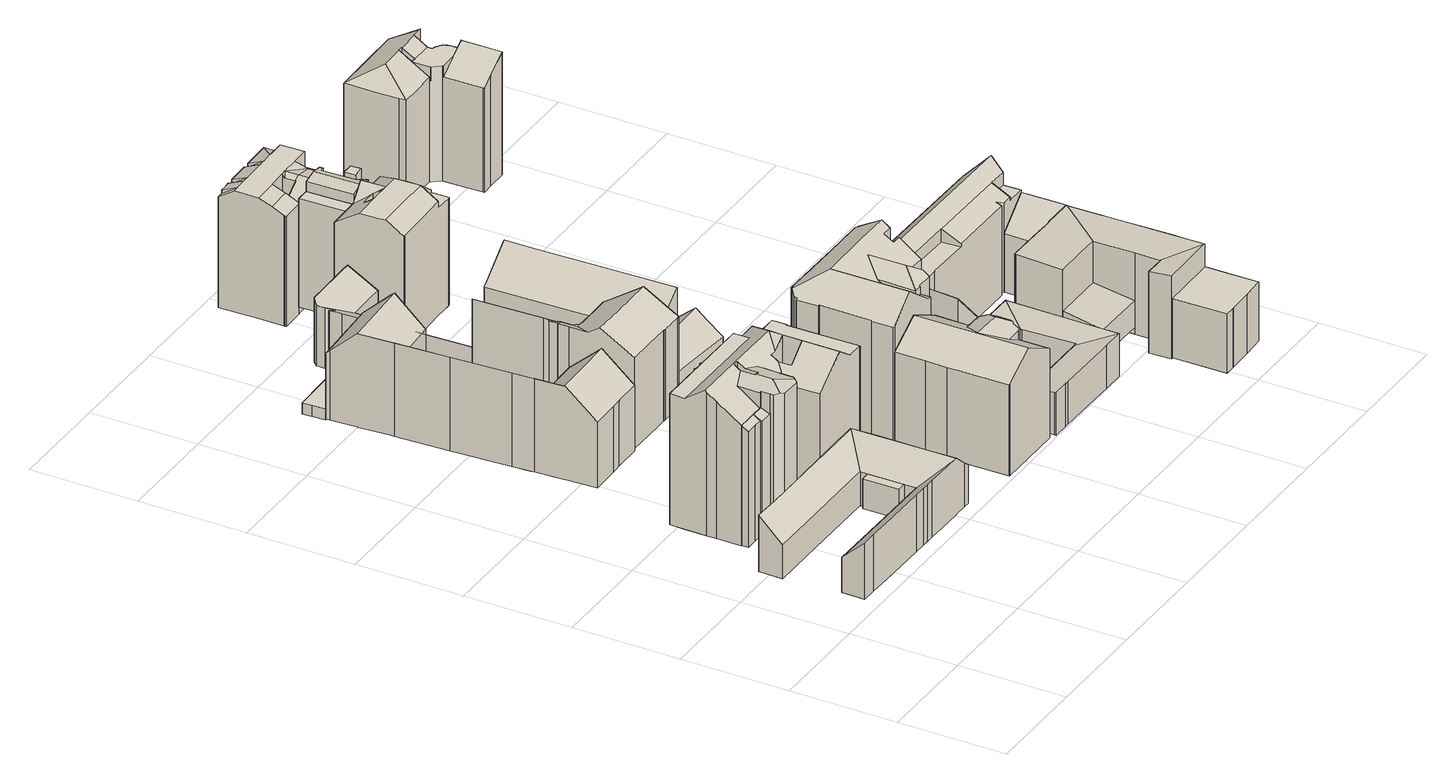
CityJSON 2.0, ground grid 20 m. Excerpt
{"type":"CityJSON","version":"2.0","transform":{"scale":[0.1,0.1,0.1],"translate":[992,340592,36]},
"CityObjects":{
"building1":{"type":"Building","children":["building1-1","building1-2"]},
"building1-1":{"type":"BuildingPart","attributes":{"measuredHeight":5.63,"roofType":"FLACHDACH","HoeheDach":"50","NiedrigsteTraufeDesGebaeudes":"50","Blattnummer":"102081","HoeheGrund":"44"},"parents":["building1"],"geometry":[{"type":"Solid","lod":"2","boundaries":[[[[0,1,2,3]],[[4,5,6,7]],[[7,6,1,0]],[[6,5,2,1]],[[5,4,3,2]],[[4,7,0,3]]]]}]},
"building1-2":{"type":"BuildingPart","attributes":{"measuredHeight":10.74,"roofType":"SATTELDACH","HoeheDach":"54","NiedrigsteTraufeDesGebaeudes":"50","Blattnummer":"102081","HoeheGrund":"44"},"parents":["building1"],"geometry":[{"type":"Solid","lod":"2","boundaries":[[[[8,9,10,11]],[[12,13,7,14]],[[14,7,4,15]],[[16,17,18,19]],[[19,18,20,21]],[[22,23,24,25]],[[26,27,28,29]],[[29,28,30,31]],[[32,33,17,16,34,35,36,37]],[[38,39,40,31,30,41,42,43,44,45]],[[29,31,40,39,38,45,46,47,48,49,8,11,50,51,52,53,12,14,15,54,55,56,57,58,59,60,61,62,36,35,34,16,19,21,63,64,22,25,65,66,26]],[[67,4,7,13,68,42,41,69,70,33,71]],[[70,69,41,30,28,27,72,73,24,23,74,75,20,18,17,33]],[[57,56,55,71,76,77,78,58]],[[79,80,68,13,12,53,52,51]],[[54,15,4,67,71,55]],[[75,74,23,22,64,63,21,20]],[[73,72,27,26,66,65,25,24]],[[49,48,81,82,9,8]],[[9,82,81,83,84,44,43,42,68,80,79,85,10]],[[77,76,71,33,32,37,86,87,88,89,78]],[[58,78,89,59]],[[59,89,88,60]],[[60,88,87,61]],[[61,87,86,62]],[[62,86,37,36]],[[11,10,85,50]],[[50,85,79,51]],[[45,44,84,46]],[[46,84,83,47]],[[47,83,81,48]]]]}]},
"building2":{"type":"Building","children":["building2-1","building2-2","building2-3"]},
"building2-1":{"type":"BuildingPart","attributes":{"measuredHeight":22.72,"roofType":"PULTDACH","HoeheDach":"66","NiedrigsteTraufeDesGebaeudes":"66","Blattnummer":"102081","HoeheGrund":"44"},"parents":["building2"],"geometry":[{"type":"Solid","lod":"2","boundaries":[[[[90,91,92,93,94,95]],[[96,97,98,99,100,101]],[[96,95,94,97]],[[97,94,93,98]],[[98,93,92,99]],[[99,92,91,100]],[[100,91,90,101]],[[101,90,95,96]]]]}]},
"building2-2":{"type":"BuildingPart","attributes":{"measuredHeight":27.34,"roofType":"SATTELDACH","HoeheDach":"71","NiedrigsteTraufeDesGebaeudes":"66","Blattnummer":"102081","HoeheGrund":"44"},"parents":["building2"],"geometry":[{"type":"Solid","lod":"2","boundaries":[[[[102,103,104,105,106,107,108,109,110,111,112,113,114,115,116,117,118]],[[116,115,114,113,112,111,119,120,121,122,123,124,125,126,127,128,129,130,131,117]],[[132,133,134,135,136,137,138,139,140,141,142]],[[143,144,145,136,135]],[[145,146,147,148,149,150,151,152,137,136]],[[153,154,155,156,157,158,159]],[[160,103,161]],[[162,163,164,165,166,167,105,104,103,160,168,156,155]],[[169,170,171,172,173,174,175,176,163,162]],[[177,178,179,180]],[[180,179,181,182]],[[183,184,185,186]],[[187,188,189,190]],[[190,189,178,177]],[[191,109,108,192]],[[192,108,107,193]],[[193,107,106,194]],[[195,129,128,196]],[[196,128,127,197]],[[197,127,126,198]],[[198,126,125,199]],[[199,125,124,200]],[[200,124,123,201]],[[201,123,122,202]],[[202,122,121,203]],[[203,121,120,204]],[[110,119,111]],[[205,134,133,206]],[[206,133,132,207]],[[208,144,143,209]],[[210,147,146,211]],[[212,154,153,213]],[[214,168,160,215]],[[216,167,166,217]],[[217,166,165,218]],[[163,176,164]],[[219,175,174,220]],[[220,174,173,221]],[[221,173,172,222]],[[223,170,169,224]],[[221,222,225,223,224,226,227,212,213,228,229,210,211,230,208,209,231,205,206,207,232,187,190,177,180,182,233,234,235,236,195,196,197,198,199,200,201,202,203,204,237,191,192,193,194,216,217,218,238,219,220],[215,239,240,241,242,243,214],[186,244,245,246,247,248,183]],[[181,118,117,131,235,234,233,182]],[[229,228,213,153,159,249,148,147,210]],[[227,226,224,169,162,155,154,212]],[[171,170,223,225,222,172]],[[175,219,238,218,165,164,176]],[[157,156,168,214,243,242]],[[249,250,150,149,148]],[[208,230,211,146,145,144]],[[231,209,143,135,134,205]],[[137,152,247,246,245,138]],[[142,141,140,251,252]],[[130,129,195,236,235,131]],[[105,167,216,194,106]],[[119,110,109,191,237,204,120]],[[232,207,132,142,252,188,187]],[[139,138,245,244,186,185]],[[152,151,184,183,248,247]],[[158,157,242,241,240,253]],[[240,239,215,160,161,253]],[[189,188,252,251,140,139,185,184,151,150,250,249,159,158,253,161,103,102,118,181,179,178]]]]}]},
"building2-3":{"type":"BuildingPart","attributes":{"measuredHeight":22.73,"roofType":"PULTDACH","HoeheDach":"66","NiedrigsteTraufeDesGebaeudes":"66","Blattnummer":"102081","HoeheGrund":"44"},"parents":["building2"],"geometry":[{"type":"Solid","lod":"2","boundaries":[[[[254,255,92,256,257]],[[258,259,187,207,206]],[[258,257,256,259]],[[259,256,92,187]],[[187,92,255,207]],[[207,255,254,206]],[[206,254,257,258]]]]}]},
"building3":{"type":"Building","children":["building3-1","building3-2"]},
"building3-1":{"type":"BuildingPart","attributes":{"measuredHeight":2.17,"roofType":"FLACHDACH","HoeheDach":"45","NiedrigsteTraufeDesGebaeudes":"45","Blattnummer":"102081","HoeheGrund":"43"},"parents":["building3"],"geometry":[{"type":"Solid","lod":"2","boundaries":[[[[260,261,262,263,264,265,266]],[[267,268,269,270,271,272,273]],[[273,272,261,260]],[[272,271,262,261]],[[271,270,263,262]],[[270,269,264,263]],[[269,268,265,264]],[[268,267,266,265]],[[267,273,260,266]]]]}]},
"building3-2":{"type":"BuildingPart","attributes":{"measuredHeight":17.71,"roofType":"PULTDACH","HoeheDach":"61","NiedrigsteTraufeDesGebaeudes":"55","Blattnummer":"102081","HoeheGrund":"43"},"parents":["building3"],"geometry":[{"type":"Solid","lod":"2","boundaries":[[[[274,275,276,277]],[[278,279,280,281]],[[281,280,282,283]],[[284,285,286,287]],[[288,289,290,291]],[[292,293,294,283,282,295,296,297,275,274]],[[291,298,284,287,299,300,301,302,278,281,283,294,293,292,274,277,303,304,305,306,307,308,309,310,311,312,313,314,315,316,288]],[[295,282,280,279,317,318,319,320,321,322,323,296]],[[311,310,309,308,324,325,323,322]],[[321,312,311,322]],[[321,320,326,327,315,314,313,312]],[[300,299,287,286,328,319,318,301]],[[289,288,316,315,327,329]],[[324,308,307,306,330,331]],[[306,305,304,332,333,330]],[[284,298,291,290,334,285]],[[302,301,318,317,279,278]],[[276,335,332,304,303,277]],[[286,285,334,290,289,329,336,328]],[[328,336,329,327,326,320,319]],[[296,323,325,324,331,337,297]],[[275,297,337,331,330,333,332,335,276]]]]}]},
"building4":{"type":"Building","attributes":{"measuredHeight":20.77,"roofType":"SATTELDACH","HoeheDach":"65","NiedrigsteTraufeDesGebaeudes":"61","Blattnummer":"102081","HoeheGrund":"44"},"geometry":[{"type":"Solid","lod":"2","boundaries":[[[[338,339,340,341,342,343,344,345,346,347]],[[345,344,348,349,350,351,352,353,354,355,356,357,346]],[[358,359,360,361,362,363,353,352]],[[351,364,365,366,367,368,358,352]],[[368,369,370,359,358]],[[371,343,342,372]],[[373,340,339,374]],[[375,356,355,376]],[[377,349,348,378]],[[353,363,354]],[[379,362,361,380]],[[380,361,360,381]],[[382,367,366,383]],[[383,366,365,384]],[[350,364,351]],[[385,370,369,386]],[[387,382,383,384,388,377,378,389,371,372,390,373,374,391,392,393,394,375,376,395,379,380,381,396,385,386]],[[346,357,356,375,394,393,392,347]],[[382,387,386,369,368,367]],[[359,370,385,396,381,360]],[[364,350,349,377,388,384,365]],[[379,395,376,355,354,363,362]],[[391,374,339,338,347,392]],[[390,372,342,341,340,373]],[[371,389,378,348,344,343]]]]}]},
"building5":{"type":"Building","children":["building5-1","building5-2","building5-3","building5-4"]},
"building5-1":{"type":"BuildingPart","attributes":{"measuredHeight":21.12,"roofType":"SATTELDACH","HoeheDach":"64","NiedrigsteTraufeDesGebaeudes":"60","Blattnummer":"102081","HoeheGrund":"43"},"parents":["building5"],"geometry":[{"type":"Solid","lod":"2","boundaries":[[[[397,398,399,400]],[[400,399,401,402]],[[402,401,403,404]],[[405,406,407,408,409,410,411,412,413,414,415,416,417,418,419,420,421,422,397,400,402,404,423,424,425]],[[426,427,398,397,422,421,420,428]],[[413,412,411,429,430,431,432,414]],[[410,409,408,433,434,435,429,411]],[[436,424,423,404,403,437]],[[415,414,432,438,439,416]],[[430,440,437,403,401,399,398,427,441,431]],[[438,432,431,441,426,428,442,443,444,439]],[[429,435,434,433,445,446,447,448,436,437,440,430]],[[441,427,426]],[[416,439,444,417]],[[417,444,443,418]],[[418,443,442,419]],[[419,442,428,420]],[[424,436,448,425]],[[425,448,447,405]],[[405,447,446,406]],[[406,446,445,407]],[[407,445,433,408]]]]}]},
"building5-2":{"type":"BuildingPart","attributes":{"measuredHeight":19.94,"roofType":"PULTDACH","HoeheDach":"64","NiedrigsteTraufeDesGebaeudes":"59","Blattnummer":"102081","HoeheGrund":"44"},"parents":["building5"],"geometry":[{"type":"Solid","lod":"2","boundaries":[[[[449,450,451,452,453]],[[454,455,456,457,458]],[[454,453,452,455]],[[455,452,451,456]],[[458,449,453,454]],[[458,457,456,451,450,449]]]]}]},
"building5-3":{"type":"BuildingPart","attributes":{"measuredHeight":12.22,"roofType":"PULTDACH","HoeheDach":"54","NiedrigsteTraufeDesGebaeudes":"51","Blattnummer":"102081","HoeheGrund":"42"},"parents":["building5"],"geometry":[{"type":"Solid","lod":"2","boundaries":[[[[459,460,461,462]],[[462,461,463,464]],[[464,463,465,466]],[[467,468,469,470]],[[471,472,473,474]],[[475,476,477,478]],[[479,480,481,482,483,484,485,467,470,486,459,462,464,466,487,471,474,488,489,490,475,478]],[[491,469,468,492,493,494,495,496,497,498,465,463,461,460]],[[485,484,483,494,493,492,468,467]],[[480,479,478,477,499,497]],[[500,501,476,475,490,489]],[[473,502,500,489,488,474]],[[483,482,481,496,495,494]],[[486,470,469,491,460,459]],[[496,481,480,497]],[[487,466,465,498,472,471]],[[498,497,499,477,476,501,500,502,473,472]]]]}]},
"building5-4":{"type":"BuildingPart","attributes":{"measuredHeight":11.15,"roofType":"PULTDACH","HoeheDach":"54","NiedrigsteTraufeDesGebaeudes":"50","Blattnummer":"102081","HoeheGrund":"43"},"parents":["building5"],"geometry":[{"type":"Solid","lod":"2","boundaries":[[[[503,504,505,506,507]],[[508,509,510,511,512]],[[508,507,506,509]],[[509,506,505,510]],[[510,505,504,511]],[[511,504,503,512]],[[512,503,507,508]]]]}]},
"building6":{"type":"Building","attributes":{"measuredHeight":6.41,"roofType":"PULTDACH","HoeheDach":"50","NiedrigsteTraufeDesGebaeudes":"47","Blattnummer":"102081","HoeheGrund":"43"},"geometry":[{"type":"Solid","lod":"2","boundaries":[[[[513,514,515,516,517,518,519]],[[520,521,522,523,524,525,526]],[[520,519,518,521]],[[521,518,517,522]],[[522,517,516,523]],[[523,516,515,524]],[[524,515,514,525]],[[526,525,514,513,519,520]]]]}]},
"building7":{"type":"Building","attributes":{"measuredHeight":26.81,"roofType":"SATTELDACH","HoeheDach":"70","NiedrigsteTraufeDesGebaeudes":"65","Blattnummer":"102081","HoeheGrund":"43"},"geometry":[{"type":"Solid","lod":"2","boundaries":[[[[527,528,529,530,531,532,533,534,535,536,537,538]],[[534,539,540,541,542,543,544,545,546,547,548,549,550,551,552,535]],[[553,554,555,556,557,558,559,560,561,562,563,564,565,566,540,539,534]],[[533,567,568,569,557,556,555,570,571,572,553,534]],[[573,574,575,559,558]],[[576,577,578,579,580,575,574]],[[575,580,581,582,560,559]],[[567,583,584,568]],[[585,538,537,586]],[[586,537,536,587]],[[588,532,531,589]],[[589,531,530,590]],[[590,530,529,591]],[[591,529,528,592]],[[592,528,527,593]],[[593,527,538,585]],[[594,552,551,595]],[[595,551,550,596]],[[596,550,549,597]],[[597,549,548,598]],[[598,548,547,599]],[[599,547,546,600]],[[600,546,545,601]],[[601,545,544,602]],[[602,544,543,603]],[[603,543,542,604]],[[604,542,541,605]],[[606,566,565,607]],[[607,565,564,608]],[[608,564,563,609]],[[609,563,562,610]],[[611,572,571,612]],[[612,571,570,613]],[[614,579,578,615]],[[560,582,561]],[[616,606,607,608,609,610,617,618,619,614,615,620,621,622,623,588,589,590,591,592,593,585,586,587,624,594,595,596,597,598,599,600,601,602,603,604,605],[625,626,627,611,612,613]],[[623,622,621,583,567,533,532,588]],[[569,568,584,577,576,574]],[[577,584,583,621,620,615,578]],[[580,579,614,619,618,581]],[[569,574,573,558,557]],[[611,627,626,554,553,572]],[[625,613,570,555,554,626]],[[617,610,562,561,582,581,618]],[[566,606,616,605,541,540]],[[536,535,552,594,624,587]]]]}]},
"building8":{"type":"Building","children":["building8-1","building8-2"]},
"building8-1":{"type":"BuildingPart","attributes":{"measuredHeight":13.74,"roofType":"SATTELDACH","HoeheDach":"56","NiedrigsteTraufeDesGebaeudes":"49","Blattnummer":"102081","HoeheGrund":"42"},"parents":["building8"],"geometry":[{"type":"Solid","lod":"2","boundaries":[[[[628,629,630,631,632,633]],[[634,635,630,629]],[[636,637,638,639,640,641,642,643,644,645,635,634]],[[646,647,648,649,650,651,639,638,637,636]],[[635,645,652,653,654,631,630]],[[655,656,642,641,657,658,659,660,661,662,663,664,665,666]],[[667,628,633,668]],[[669,651,650,670]],[[670,650,649,671]],[[672,647,646,673]],[[674,654,653,675]],[[644,652,645]],[[676,666,665,677]],[[678,662,661,679]],[[679,661,660,680]],[[680,660,659,681]],[[640,657,641]],[[642,656,643]],[[682,655,666,676]],[[683,684,685,673,646,636,634,629,628,667]],[[658,657,640,639,651,669,686,687,688,681,659]],[[689,672,673,685,684,683,667,668,690,674,675,691,682,676,677,692,693,678,679,680,681,688,687,686,669,670,671]],[[633,632,631,654,674,690,668]],[[653,652,644,643,656,655,682,691,675]],[[693,692,677,665,664,663,662,678]],[[689,671,649,648,647,672]]]]}]},
"building8-2":{"type":"BuildingPart","attributes":{"measuredHeight":5.91,"roofType":"PULTDACH","HoeheDach":"49","NiedrigsteTraufeDesGebaeudes":"46","Blattnummer":"102081","HoeheGrund":"43"},"parents":["building8"],"geometry":[{"type":"Solid","lod":"2","boundaries":[[[[694,695,696,697,698,699,700]],[[701,700,699,702]],[[703,696,695,704]],[[704,695,694,705]],[[705,694,700,701]],[[706,707,708,709]],[[710,711,712,713]],[[714,715,716,717]],[[709,718,710,713,719,720,703,704,705,701,702,721,722,714,717,723,706]],[[697,724,712,711,725,708,707,726,716,715,727,698]],[[719,713,712,724,697,720]],[[725,711,710,718,709,708]],[[726,707,706,723,717,716]],[[722,727,715,714]],[[703,720,697,696]],[[699,698,727,722,721,702]]]]}]},
"building9":{"type":"Building","attributes":{"measuredHeight":8.03,"roofType":"PULTDACH","HoeheDach":"51","NiedrigsteTraufeDesGebaeudes":"51","Blattnummer":"102081","HoeheGrund":"43"},"geometry":[{"type":"Solid","lod":"2","boundaries":[[[[728,729,730,731]],[[731,730,732,733]],[[734,735,736,737]],[[737,736,729,728]],[[738,739,740,741]],[[741,740,742,743]],[[744,745,746,747]],[[748,749,750,751]],[[751,752,753,744,747,754,734,737,728,731,733,755,756,757,758,759,738,741,743,760,761,762,748]],[[745,763,764,750,749,765,766,767,768]],[[732,768,767,756,755,733]],[[759,758,757,766,765,769,739,738]],[[756,767,766,757]],[[744,753,752,751,750,764,763,745]],[[770,749,748,762,761,771]],[[772,771,761,760,743,742]],[[754,747,746,773,735,734]],[[769,765,749,770,771,772,742,740,739]],[[736,735,773,746,745,768,732,730,729]]]]}]},
"building10":{"type":"Building","children":["building10-1","building10-2","building10-3","building10-4"]},
"building10-1":{"type":"BuildingPart","attributes":{"measuredHeight":20.55,"roofType":"FLACHDACH","HoeheDach":"61","NiedrigsteTraufeDesGebaeudes":"61","Blattnummer":"102081","HoeheGrund":"41"},"parents":["building10"],"geometry":[{"type":"Solid","lod":"2","boundaries":[[[[774,775,776,777]],[[778,779,780,781]],[[781,780,775,774]],[[780,779,776,775]],[[779,778,777,776]],[[778,781,774,777]]]]}]},
"building10-2":{"type":"BuildingPart","attributes":{"measuredHeight":22.93,"roofType":"FLACHDACH","HoeheDach":"62","NiedrigsteTraufeDesGebaeudes":"59","Blattnummer":"102081","HoeheGrund":"39"},"parents":["building10"],"geometry":[{"type":"Solid","lod":"2","boundaries":[[[[782,783,784,785]],[[786,787,788,789,790,791,792,793,794,795,796,797,783,782]],[[798,799,787,786]],[[800,801,802,803,804,799,798]],[[783,797,805,806,807]],[[797,796,808,809]],[[796,795,810,811]],[[812,813,814,815,816,817,818,819]],[[820,789,788]],[[816,815,789,820]],[[795,794,821,822]],[[823,790,789]],[[815,823,789]],[[814,824,825,823,815]],[[826,827,793]],[[828,829,830,831,832,833]],[[793,792,826]],[[832,791,790,833]],[[834,788,787,835]],[[836,803,802,837]],[[837,802,801,838]],[[838,801,800,839]],[[809,805,797]],[[783,807,784]],[[822,810,795]],[[796,811,808]],[[840,818,817,841]],[[794,842,821]],[[843,831,830,844]],[[845,846,847,839,800,798,786,782,785,848]],[[785,784,807,806,805,809,808,811,810,822,821,842,849,827,850,851,852,853,854,855,856,857,848]],[[858,859,860,861,862,836,837,838,839,847,846,845,848,857,856,855,854,853,852,851,850,863,864,843,844],[865,866,834,835,867,840,841]],[[791,832,831,843,864,863,850,827,826,792]],[[866,865,841,817,816,820,788,834]],[[859,858,844,830,829,825,824]],[[823,825,829,828,833,790]],[[861,860,859,824,814,813]],[[819,818,840,867,835,787]],[[836,862,861,813,812,804,803]],[[799,804,812,819,787]],[[794,793,827,849,842]]]]}]},
"building10-3":{"type":"BuildingPart","attributes":{"measuredHeight":23.85,"roofType":"FLACHDACH","HoeheDach":"65","NiedrigsteTraufeDesGebaeudes":"61","Blattnummer":"102081","HoeheGrund":"41"},"parents":["building10"],"geometry":[{"type":"Solid","lod":"2","boundaries":[[[[868,869,870,871,872,873,874,875,876]],[[874,877,878,879]],[[874,880,881,877]],[[882,883,884,873]],[[872,871,885,886,883,882,873]],[[887,888,889,890,891]],[[892,893,894,895]],[[896,897,898,899]],[[900,901,902,903]],[[904,905,906,907]],[[891,871,908,887]],[[890,885,871,891]],[[909,889,888,910]],[[910,911,912,900,903,913,914,915,916,892,895,917,918,919,920,921,922,923,924,925,909],[907,926,896,899,927,904]],[[916,915,914,913,903,902,869,868,876,928,893,892]],[[894,879,878,918,917,895]],[[900,912,911,910,888,887,908,929,901]],[[881,880,884,922,921,920]],[[885,890,889,909,925,924,886]],[[883,886,924,923,922,884]],[[878,877,881,920,919,918]],[[930,905,904,927,899,898]],[[896,926,907,906,931,897]],[[873,884,880,874]],[[902,901,929,908,871,870,869]],[[928,876,875,874,879,894,893],[931,906,905,930,898,897]]]]}]},
"building10-4":{"type":"BuildingPart","attributes":{"measuredHeight":23.01,"roofType":"SATTELDACH","HoeheDach":"64","NiedrigsteTraufeDesGebaeudes":"63","Blattnummer":"102081","HoeheGrund":"41"},"parents":["building10"],"geometry":[{"type":"Solid","lod":"2","boundaries":[[[[932,933,934,935]],[[933,936,937,938,939,940,941,934]],[[918,932,935,942]],[[943,941,940,944]],[[944,940,939,945]],[[945,939,938,946]],[[946,938,937,947]],[[947,937,936,920]],[[918,919,920,936,933,932]],[[935,934,941,943,948,942]],[[919,918,942,948,943,944,945,946,947,920]]]]}]},
"building11":{"type":"Building","attributes":{"measuredHeight":23.6,"roofType":"FLACHDACH","HoeheDach":"64","NiedrigsteTraufeDesGebaeudes":"64","Blattnummer":"102081","HoeheGrund":"41"},"geometry":[{"type":"Solid","lod":"2","boundaries":[[[[947,946,949,950]],[[951,952,953,954]],[[954,953,946,947]],[[953,952,949,946]],[[952,951,950,949]],[[951,954,947,950]]]]}]},
"building12":{"type":"Building","children":["building12-1","building12-2","building12-3","building12-4"]},
"building12-1":{"type":"BuildingPart","attributes":{"measuredHeight":15.76,"roofType":"PULTDACH","HoeheDach":"58","NiedrigsteTraufeDesGebaeudes":"54","Blattnummer":"102081","HoeheGrund":"43"},"parents":["building12"],"geometry":[{"type":"Solid","lod":"2","boundaries":[[[[955,956,957,958,959,960]],[[961,962,963,964]],[[964,963,965,966]],[[967,968,969,970]],[[960,971,955]],[[972,973,974,975]],[[976,958,957,977]],[[977,957,956,978]],[[979,980,967,970,981,982,983,984,985,986,987,988,961,964,966,989,990,991,992,993,994,995,976,977,978,996,972,975,997,998,999,1000]],[[1001,1002,1003,973,955,971,1004,1005,1006,1007,1008,965,963,962]],[[1009,1010,1011,1012,1013,1014,1015,1016,1017,974,973,1003]],[[1008,1007,1006,991,990,989,966,965]],[[988,987,986,1003,1002,1001,962,961]],[[967,980,979,1000,1014,1013,1018,968]],[[1004,971,960,959,958,976,995,994,993]],[[983,982,1012,1011,1010,984]],[[1015,1014,1000,999,998,1016]],[[985,984,1010,1009,1003,986]],[[1017,1016,998,997,975,974]],[[955,973,972,996,978,956]],[[969,1019,1012,982,981,970]],[[1005,1004,993,992,991,1006]],[[968,1018,1013,1012,1019,969]]]]}]},
"building12-2":{"type":"BuildingPart","attributes":{"measuredHeight":21.27,"roofType":"SATTELDACH","HoeheDach":"64","NiedrigsteTraufeDesGebaeudes":"53","Blattnummer":"102081","HoeheGrund":"43"},"parents":["building12"],"geometry":[{"type":"Solid","lod":"2","boundaries":[[[[1020,1021,1022,1023]],[[1023,1022,1024,1025]],[[1025,1024,1026,1027]],[[1027,1026,1028,1029]],[[1030,1031,1032,1033]],[[1034,1035,1036,1037]],[[1037,1036,1038,1039]],[[1040,1041,1042,1043]],[[1044,1034,1037,1039,1045,1046,1047,1048,1049,1050,1051,1052,1053,1054,1055,1020,1023,1025,1027,1029,1056,1057,1058]],[[1059,1060,1061,1062,1063,1052,1051,1050,1049]],[[1046,1045,1039,1038,1041,1040,1064,1065,1047]],[[1066,1067,1068,1058,1057,1056,1029,1028,1069]],[[1044,1058,1068,1033,1032,1035,1034]],[[1070,1043,1042,1071,1072,1073]],[[1074,1075,1021,1020,1055,1054]],[[1063,1073,1072,1074,1054,1053,1052]],[[1076,1077,1048,1047,1065]],[[1078,1065,1064,1040,1043,1070,1073,1063,1062]],[[1077,1076,1078,1061,1060,1059]],[[1071,1042,1031,1066,1069,1075,1074,1072]],[[1069,1028,1026,1024,1022,1021,1075]],[[1041,1038,1036,1035,1032,1031,1042]],[[1033,1068,1067,1030]],[[1062,1061,1078]],[[1048,1077,1059,1049]],[[1076,1065,1078]],[[1067,1066,1031,1030]]]]}]},
"building12-3":{"type":"BuildingPart","attributes":{"measuredHeight":11.2,"roofType":"FLACHDACH","HoeheDach":"54","NiedrigsteTraufeDesGebaeudes":"54","Blattnummer":"102081","HoeheGrund":"43"},"parents":["building12"],"geometry":[{"type":"Solid","lod":"2","boundaries":[[[[1079,1080,1081,1082,1083,1084,1085,1086]],[[1087,1088,1089,1090,1091,1092,1093,1094]],[[1094,1093,1080,1079]],[[1093,1092,1081,1080]],[[1092,1091,1082,1081]],[[1091,1090,1083,1082]],[[1090,1089,1084,1083]],[[1089,1088,1085,1084]],[[1088,1087,1086,1085]],[[1087,1094,1079,1086]]]]}]},
"building12-4":{"type":"BuildingPart","attributes":{"measuredHeight":6.2,"roofType":"PULTDACH","HoeheDach":"50","NiedrigsteTraufeDesGebaeudes":"49","Blattnummer":"102081","HoeheGrund":"44"},"parents":["building12"],"geometry":[{"type":"Solid","lod":"2","boundaries":[[[[1095,1096,1097,1098]],[[1098,1097,1099,1100]],[[1101,1100,1099,1102,1103,1104]],[[1103,1105,1096,1095,1106,1104]],[[1101,1104,1106,1095,1098,1100]],[[1102,1099,1097,1096,1105,1103]]]]}]},
"building13":{"type":"Building","attributes":{"measuredHeight":23.34,"roofType":"PULTDACH","HoeheDach":"60","NiedrigsteTraufeDesGebaeudes":"56","Blattnummer":"102081","HoeheGrund":"37"},"geometry":[{"type":"Solid","lod":"2","boundaries":[[[[1107,1108,1109,1110,1111,1112,1113,1114]],[[1115,1116,1117]],[[1116,1118,1119,1117]],[[1120,1121,1122,1123]],[[1123,1122,1124,1125]],[[1126,1127,1128,1129]],[[1129,1128,1130,1131]],[[1131,1130,1132,1133]],[[1133,1132,1134,1135]],[[1135,1134,1136,1137]],[[1137,1136,1138,1139]],[[1139,1138,1140,1141]],[[1141,1140,1142,1143]],[[1143,1142,1144,1145]],[[1145,1144,1146,1147]],[[1147,1146,1148,1149]],[[1149,1148,1150,1151]],[[1151,1150,1152,1153]],[[1153,1152,1154,1155]],[[1155,1154,1156,1157]],[[1118,1158,1159]],[[1113,1160,1114]],[[1115,1161,1158,1118,1116]],[[1113,1112,1162]],[[1163,1111,1110,1164]],[[1164,1110,1109,1165]],[[1165,1109,1108,1166]],[[1166,1108,1107,1167]],[[1165,1166,1167,1168,1169,1170,1171,1172,1173,1174,1175,1176,1177,1178,1179,1180,1120,1123,1125,1181,1182,1126,1129,1131,1133,1135,1137,1139,1141,1143,1145,1147,1149,1151,1153,1155,1157,1183,1184,1163,1164],[1185,1186,1187,1188,1189,1190,1191]],[[1192,1193,1194,1195,1196,1197,1198,1124,1122,1121,1199,1200,1201]],[[1202,1203,1204,1119,1118,1159,1205,1198,1197,1206,1207,1208,1194,1193,1209]],[[1201,1200,1199,1121,1120,1180,1179,1178]],[[1177,1176,1175,1210,1211,1192,1201,1178]],[[1171,1170,1169,1212,1161,1115,1117,1119,1204,1172]],[[1205,1127,1126,1182,1181,1125,1124,1198]],[[1168,1167,1107,1114,1160,1212,1169]],[[1111,1163,1184,1183,1213,1162,1112]],[[1213,1183,1157,1156]],[[1185,1191,1206,1197,1196,1186]],[[1208,1207,1206,1191,1190,1189]],[[1208,1189,1188,1187,1195,1194]],[[1187,1186,1196,1195]],[[1174,1173,1172,1204,1203,1202]],[[1174,1202,1209,1210,1175]],[[1158,1161,1212,1160,1113,1162,1213,1156,1154,1152,1150,1148,1146,1144,1142,1140,1138,1136,1134,1132,1130,1128,1127,1205,1159]],[[1211,1210,1209,1193,1192]]]]}]}
},
"vertices":[
[258,241,84],[240,241,84],[240,308,84],[257,308,84],[257,308,140],[240,308,140],[240,241,140],[258,241,140],
[37,176,76],[37,176,183],[9,176,182],[9,176,76],[258,219,76],[258,219,140],[258,241,76],[257,308,76],[335,366,76],[335,366,158],[336,366,158],[336,366,76],[346,366,149],[346,366,76],[347,262,76],[347,262,149],[347,252,149],[347,252,76],[348,173,76],[348,173,149],[336,173,159],[336,173,76],[335,173,159],[335,173,76],[256,366,183],[306,366,183],[306,366,76],[256,366,76],[204,366,76],[204,366,183],[258,173,76],[307,173,76],[308,173,76],[308,173,183],[307,173,183],[258,173,183],[229,174,183],[229,174,76],[214,174,76],[201,174,76],[177,174,76],[80,175,76],[10,219,76],[80,219,76],[230,219,76],[257,219,76],[257,321,76],[257,322,76],[256,322,76],[80,322,76],[0,322,76],[1,367,76],[55,366,76],[58,366,76],[80,366,76],[347,321,76],[347,277,76],[348,222,76],[348,218,76],[257,321,140],[257,219,140],[307,218,183],[307,321,183],[257,322,140],[348,218,149],[348,222,149],[347,277,149],[347,321,149],[256,322,140],[80,322,140],[0,322,140],[80,219,141],[230,219,140],[177,174,183],[80,175,183],[201,174,183],[214,174,183],[10,219,142],[80,366,182],[58,366,182],[55,366,182],[1,367,183],
[80,417,295],[96,417,295],[96,430,303],[80,430,303],[58,430,303],[58,417,295],[58,417,76],[58,430,76],[80,430,76],[96,430,76],[96,417,76],[80,417,76],
[186,497,349],[269,496,349],[305,534,323],[335,564,302],[316,564,302],[291,564,302],[272,564,302],[272,563,303],[271,563,303],[271,534,323],[233,534,323],[227,534,323],[188,534,323],[120,534,323],[81,535,323],[58,535,323],[58,497,349],[271,563,323],[165,563,323],[165,565,323],[163,565,323],[163,564,323],[162,563,323],[146,563,323],[146,564,323],[146,565,323],[144,565,323],[144,563,323],[80,563,323],[59,563,323],[122,430,333],[122,413,333],[122,406,333],[128,399,335],[153,425,341],[154,457,341],[152,457,340],[152,485,340],[120,473,332],[120,460,332],[119,430,332],[135,393,333],[173,392,333],[179,398,334],[186,406,333],[186,430,333],[187,430,332],[188,459,332],[188,473,332],[162,482,339],[162,457,339],[204,430,302],[204,366,303],[268,366,349],[268,435,349],[231,434,322],[231,458,322],[203,430,302],[268,471,349],[244,471,331],[304,366,323],[305,528,323],[336,528,301],[335,539,301],[335,545,301],[335,564,301],[269,435,349],[335,366,323],[336,366,323],[335,388,323],[334,501,323],[335,501,323],[336,501,323],[336,520,323],[336,528,323],[58,430,75],[58,430,302],[58,476,334],[58,476,75],[58,494,346],[58,494,75],[162,496,75],[162,496,348],[152,496,348],[152,496,75],[96,430,75],[96,430,302],[80,430,302],[80,430,75],[272,563,75],[272,564,75],[291,564,75],[316,564,75],[144,563,75],[144,565,75],[146,565,75],[146,564,75],[146,563,75],[162,563,75],[163,564,75],[163,565,75],[165,565,75],[165,563,75],[122,406,75],[122,413,75],[122,430,75],[173,392,75],[135,393,75],[186,430,75],[186,406,75],[204,366,75],[204,430,75],[269,435,75],[268,471,75],[335,564,75],[335,545,75],[335,539,75],[336,520,75],[336,501,75],[335,501,75],[334,501,75],[336,366,75],[335,366,75],[335,388,75],[304,366,75],[268,366,75],[203,430,75],[187,430,75],[179,398,75],[128,399,75],[119,430,75],[58,497,75],[58,535,75],[59,563,75],[80,563,75],[271,563,75],[336,528,75],[244,471,75],[231,471,75],[231,458,75],[231,434,75],[268,435,75],[152,485,75],[152,457,75],[154,457,75],[162,457,75],[162,482,75],[187,430,302],[188,459,323],[120,460,323],[119,430,302],[231,471,331],
[122,413,295],[122,430,303],[96,417,297],[96,413,295],[96,413,75],[96,417,75],
[81,1209,68],[80,1233,68],[79,1251,68],[80,1251,68],[144,1253,68],[219,1255,68],[220,1217,68],[220,1217,89],[219,1255,89],[144,1253,89],[80,1251,89],[79,1251,89],[80,1233,89],[81,1209,89],
[82,1202,70],[82,1202,200],[81,1209,194],[81,1209,70],[99,876,70],[99,876,247],[93,986,247],[93,986,70],[88,1086,247],[88,1086,70],[162,724,70],[162,724,194],[108,723,194],[108,723,70],[237,726,70],[237,726,194],[184,725,194],[184,725,70],[84,1152,70],[84,1151,70],[88,1094,70],[88,1094,247],[84,1151,247],[84,1152,247],[171,725,70],[105,782,70],[105,783,70],[102,836,70],[101,842,70],[144,1213,70],[220,1217,70],[220,1212,70],[222,1169,70],[222,1160,70],[224,1104,70],[151,1099,70],[150,1099,70],[144,1098,70],[162,843,70],[164,843,70],[165,843,70],[233,845,70],[235,786,70],[101,842,247],[102,836,247],[105,783,247],[164,843,194],[162,843,196],[144,1098,199],[150,1099,194],[224,1104,194],[151,1099,194],[165,843,194],[233,845,194],[105,782,247],[235,786,247],[222,1169,240],[222,1160,247],[220,1217,194],[220,1212,199],[171,725,194],[144,1213,194],[168,784,247],[148,1156,247],
[448,355,251],[448,307,251],[448,268,251],[448,251,251],[449,154,251],[449,153,252],[513,153,287],[513,243,287],[512,364,287],[448,364,251],[583,153,248],[583,156,248],[583,211,248],[554,211,264],[519,250,283],[554,289,264],[582,289,248],[582,361,249],[582,364,249],[567,364,257],[576,250,283],[593,272,272],[590,275,271],[590,288,265],[582,287,265],[582,289,264],[583,211,264],[583,212,264],[590,212,264],[590,224,270],[593,227,272],[603,237,266],[603,262,266],[449,153,79],[449,154,79],[448,268,79],[448,307,79],[582,364,79],[582,361,79],[583,156,79],[583,153,79],[582,287,79],[590,288,79],[590,275,79],[590,224,79],[590,212,79],[583,212,79],[603,262,79],[603,237,79],[593,227,79],[583,211,79],[513,153,79],[448,251,79],[448,355,79],[448,364,79],[512,364,79],[567,364,79],[582,289,79],[593,272,79],
[304,859,74],[304,859,238],[335,860,237],[335,860,74],[378,862,235],[378,862,74],[378,849,244],[378,849,74],[378,725,74],[339,726,74],[335,726,74],[332,726,74],[313,726,74],[285,726,74],[237,726,74],[235,790,74],[234,810,74],[233,845,74],[233,863,74],[232,865,74],[252,874,74],[251,892,74],[291,893,74],[291,873,74],[292,873,74],[301,863,74],[380,789,74],[382,731,74],[382,725,74],[292,873,235],[301,863,235],[291,873,236],[237,726,246],[235,790,285],[234,810,271],[233,845,271],[332,726,246],[313,726,246],[285,726,246],[382,731,249],[380,789,285],[233,863,271],[232,865,271],[295,789,285],[292,863,235],[291,893,236],[251,892,259],[252,874,259],[335,726,246],[339,726,246],[378,725,246],[382,725,246],
[232,891,275],[251,892,261],[291,893,234],[286,1022,234],[227,1020,275],[227,1020,76],[286,1022,76],[291,893,76],[251,892,76],[232,891,76],
[218,1279,59],[218,1279,181],[243,1280,167],[243,1280,59],[242,1284,167],[242,1284,59],[232,1294,173],[232,1294,59],[220,1217,59],[220,1217,181],[219,1255,181],[219,1255,59],[232,1309,59],[232,1309,175],[241,1319,181],[241,1319,59],[354,1320,59],[354,1320,181],[356,1265,148],[356,1265,59],[335,1265,59],[278,1264,59],[281,1171,59],[268,1170,59],[222,1169,59],[222,1170,59],[220,1212,59],[219,1263,59],[232,1305,59],[276,1319,59],[316,1320,59],[335,1320,59],[219,1263,181],[220,1212,181],[222,1170,181],[222,1169,181],[268,1170,155],[281,1171,148],[278,1264,148],[232,1305,173],[335,1265,148],[316,1320,181],[335,1320,181],[276,1319,181],
[224,1104,184],[227,1020,184],[286,1022,142],[281,1171,142],[222,1169,184],[222,1169,73],[281,1171,73],[286,1022,73],[227,1020,73],[224,1104,73],
[335,960,108],[338,903,108],[376,904,137],[376,922,137],[372,1021,137],[335,1020,109],[333,1020,108],[333,1020,73],[335,1020,73],[372,1021,73],[376,922,73],[376,904,73],[338,903,73],[335,960,73],
[445,502,299],[446,502,300],[446,406,300],[445,405,299],[445,365,299],[448,364,300],[498,364,339],[497,509,339],[457,558,309],[448,549,301],[447,543,301],[444,543,299],[601,510,339],[668,510,339],[672,554,312],[672,557,310],[672,560,308],[669,560,308],[669,561,307],[592,561,307],[578,561,307],[505,562,306],[505,563,305],[465,564,305],[465,561,307],[460,560,307],[532,467,313],[534,467,313],[534,464,311],[547,448,301],[553,441,297],[553,454,305],[583,489,326],[613,455,305],[613,434,292],[661,433,291],[665,476,318],[647,476,318],[647,494,329],[667,494,329],[561,364,291],[561,383,291],[553,383,297],[534,436,311],[511,435,329],[511,467,329],[553,441,305],[553,383,305],[583,418,326],[561,383,305],[567,383,305],[567,385,306],[601,385,306],[601,397,314],[601,434,314],[613,434,305],[567,364,291],[567,383,291],[444,543,71],[447,543,71],[448,549,71],[448,364,71],[445,365,71],[445,405,71],[446,406,71],[446,502,71],[445,502,71],[460,560,71],[465,561,71],[465,564,71],[505,563,71],[505,562,71],[578,561,71],[592,561,71],[669,561,71],[669,560,71],[672,560,71],[672,557,71],[672,554,71],[667,494,71],[647,494,71],[647,476,71],[665,476,71],[661,433,71],[511,467,71],[511,435,71],[534,436,71],[601,385,71],[567,385,71],[668,510,71],[613,434,71],[601,434,71],[601,397,71],[567,383,71],[567,364,71],[561,364,71],[498,364,71],[457,558,71],[534,464,71],[534,467,71],[532,467,71],
[378,849,141],[379,829,156],[393,815,166],[430,855,139],[422,854,139],[378,853,139],[381,786,157],[394,774,166],[381,771,169],[397,771,169],[486,774,169],[528,775,169],[527,808,141],[447,807,141],[442,811,137],[442,818,131],[433,818,131],[433,811,137],[382,731,136],[388,730,136],[404,730,135],[529,725,128],[528,757,154],[528,759,156],[433,818,137],[431,818,138],[430,855,138],[442,818,138],[442,818,137],[527,808,198],[520,1065,198],[519,1123,198],[516,1123,196],[457,1121,154],[449,1121,148],[453,955,148],[453,938,148],[456,855,148],[441,855,138],[378,849,61],[378,853,61],[528,759,61],[528,757,61],[529,725,61],[388,730,61],[382,731,61],[430,855,61],[431,818,61],[441,855,61],[456,855,61],[449,1121,61],[457,1121,61],[516,1123,61],[519,1123,61],[442,818,61],[379,829,61],[381,786,61],[381,771,61],[528,775,61],[527,808,61],[520,1065,61],[404,730,61],[422,854,61],[433,818,61],[453,938,61],[453,955,61],
[376,904,131],[378,862,130],[378,853,130],[430,855,102],[428,923,102],[421,923,106],[376,922,131],[376,922,71],[421,923,71],[378,853,71],[378,862,71],[376,904,71],[456,855,71],[456,855,102],[441,855,102],[441,855,71],[442,818,71],[442,818,102],[431,818,102],[431,818,71],[443,938,71],[443,938,102],[453,938,102],[453,938,71],[441,854,71],[431,854,71],[430,855,71],[428,923,71],[444,924,71],[454,924,71],[431,854,102],[441,854,102],[454,924,102],[444,924,102],
[605,153,72],[605,153,153],[605,156,152],[605,156,72],[606,204,145],[606,204,72],[642,153,72],[642,153,153],[636,153,153],[636,153,72],[606,303,72],[606,303,145],[607,361,152],[607,361,72],[607,363,153],[607,363,72],[812,152,72],[812,152,153],[770,152,153],[770,152,72],[813,362,72],[813,362,153],[813,360,153],[813,360,72],[813,301,72],[812,204,72],[755,152,72],[756,204,72],[761,204,72],[758,302,72],[757,302,72],[756,302,72],[655,363,72],[720,363,72],[757,362,72],[812,204,153],[813,301,153],[757,302,145],[758,302,145],[761,204,146],[756,204,145],[756,302,145],[757,362,153],[720,363,153],[655,363,153],[755,152,153],
[392,1431,48],[417,1431,48],[419,1345,48],[394,1345,48],[394,1345,253],[419,1345,253],[417,1431,253],[392,1431,253],
[349,1525,263],[360,1526,263],[360,1555,243],[348,1555,243],[349,1481,263],[396,1482,263],[431,1483,263],[441,1484,263],[475,1484,263],[509,1485,263],[508,1529,263],[474,1529,263],[452,1528,263],[440,1528,263],[395,1527,263],[383,1526,263],[349,1456,254],[396,1458,254],[349,1434,244],[349,1432,243],[350,1430,242],[392,1431,242],[396,1431,242],[383,1556,250],[369,1555,250],[360,1555,250],[395,1556,243],[383,1556,243],[439,1557,250],[395,1556,250],[396,1431,236],[417,1431,248],[442,1432,263],[442,1459,263],[431,1459,257],[431,1458,257],[396,1457,236],[396,1458,236],[431,1478,257],[451,1558,243],[439,1557,243],[476,1460,256],[465,1433,258],[476,1433,256],[508,1529,250],[507,1559,250],[476,1460,234],[476,1433,234],[510,1434,234],[510,1468,234],[509,1485,234],[475,1484,234],[431,1483,34],[396,1482,34],[392,1431,34],[350,1430,34],[349,1432,34],[349,1434,34],[396,1457,34],[431,1458,34],[451,1558,250],[510,1468,34],[510,1434,34],[349,1525,34],[349,1481,34],[349,1456,34],[348,1555,34],[473,1558,250],[507,1559,34],[473,1558,34],[451,1558,34],[439,1557,34],[395,1556,34],[383,1556,34],[369,1555,34],[360,1555,34],[476,1433,34],[465,1433,34],[442,1432,34],[417,1431,34],[396,1431,34],[508,1529,34],[509,1485,34],[431,1459,34],[431,1478,34],[396,1458,34],
[356,1265,285],[357,1251,285],[420,1253,285],[478,1254,285],[477,1278,285],[476,1301,285],[447,1300,285],[418,1300,285],[355,1298,285],[445,1346,285],[419,1345,258],[417,1345,255],[474,1347,255],[471,1347,258],[495,1302,270],[514,1302,255],[513,1348,255],[515,1255,256],[515,1271,255],[479,1222,251],[513,1222,251],[516,1222,251],[515,1255,251],[478,1254,251],[353,1344,47],[353,1344,255],[394,1345,255],[394,1345,47],[405,1318,47],[405,1318,273],[405,1301,284],[405,1301,47],[360,1218,47],[360,1218,263],[358,1218,263],[358,1218,47],[435,1301,47],[435,1301,285],[435,1318,273],[435,1318,47],[479,1222,263],[516,1222,47],[513,1222,47],[479,1222,47],[421,1220,47],[357,1251,47],[356,1265,47],[355,1298,47],[354,1320,47],[417,1345,47],[419,1345,47],[445,1346,47],[471,1347,47],[474,1347,47],[513,1348,47],[514,1302,47],[515,1271,47],[515,1255,47],[418,1318,47],[418,1301,47],[354,1320,271],[421,1220,263],[418,1301,284],[418,1318,273],
[419,1345,272],[445,1346,277],[443,1432,277],[417,1431,272],[471,1347,272],[458,1363,274],[457,1383,274],[456,1425,274],[465,1426,273],[465,1433,273],[417,1431,47],[465,1433,47],[465,1426,47],[456,1425,47],[457,1383,47],[458,1363,47],[443,1432,47],
[478,1383,47],[479,1364,47],[479,1364,283],[478,1383,283],[457,1383,283],[458,1363,283],
[1015,362,224],[1014,433,224],[1014,444,224],[957,444,177],[957,420,177],[957,362,176],[844,274,66],[844,274,220],[844,359,224],[844,359,66],[844,362,224],[844,362,66],[908,108,66],[908,108,224],[907,150,220],[907,150,66],[957,362,224],[1015,361,66],[1015,361,224],[1016,295,224],[1016,295,66],[957,444,66],[1014,444,66],[1014,433,66],[1018,109,66],[947,108,66],[946,150,66],[947,150,66],[946,151,66],[946,197,66],[945,273,66],[945,274,66],[944,274,66],[905,274,66],[874,362,66],[905,362,66],[937,361,66],[943,361,66],[957,361,66],[957,362,66],[957,420,66],[1015,362,66],[1016,273,66],[1018,166,66],[1018,152,66],[1019,109,66],[905,274,220],[944,274,220],[945,274,220],[957,361,224],[943,361,224],[937,361,224],[905,362,224],[874,362,224],[945,273,220],[946,197,220],[946,151,220],[947,150,220],[1018,109,224],[1019,109,224],[1018,152,224],[1018,166,224],[1016,273,224],[947,108,224],[946,150,220],
[672,554,65],[672,554,225],[828,552,225],[828,552,65],[831,552,225],[831,552,65],[849,552,225],[849,552,65],[1012,550,225],[1012,550,65],[976,478,229],[976,478,253],[976,444,236],[976,444,229],[957,444,65],[957,444,235],[946,453,240],[946,453,65],[947,443,235],[947,443,65],[813,444,229],[813,444,235],[812,480,253],[812,480,229],[976,444,65],[813,444,65],[728,445,65],[727,445,65],[720,363,65],[655,363,65],[661,433,65],[662,446,65],[665,476,65],[666,481,65],[667,494,65],[668,503,65],[1013,499,65],[1013,477,65],[1014,444,65],[655,363,241],[661,433,241],[662,446,241],[662,446,229],[665,476,229],[728,445,229],[727,445,229],[1013,477,253],[1013,477,229],[1014,444,229],[1013,499,278],[731,481,229],[731,481,253],[666,481,253],[666,481,229],[667,494,267],[668,503,278],[727,445,172],[720,363,172],[674,445,229],
[1019,109,69],[1019,68,69],[1020,10,69],[978,8,69],[931,7,69],[929,7,69],[909,7,69],[908,108,69],[908,108,181],[909,7,181],[929,7,181],[931,7,181],[978,8,181],[1020,10,181],[1019,68,181],[1019,109,181],
[844,274,80],[844,274,142],[945,274,142],[945,274,80],[946,197,130],[946,197,80],[844,198,80],[844,198,130],[843,198,130],[843,198,80],[843,212,132],[843,212,80],
[901,1373,205],[901,1370,205],[923,1371,218],[962,1372,241],[960,1444,242],[960,1446,242],[934,1446,226],[899,1445,206],[887,1462,199],[887,1463,199],[886,1463,199],[887,1463,206],[886,1463,206],[958,1579,8],[958,1579,206],[959,1521,241],[959,1521,8],[937,1521,241],[937,1521,8],[938,1487,8],[938,1487,226],[940,1487,226],[940,1487,8],[942,1486,226],[942,1486,8],[944,1485,226],[944,1485,8],[946,1485,226],[946,1485,8],[948,1483,226],[948,1483,8],[950,1482,226],[950,1482,8],[952,1481,226],[952,1481,8],[953,1479,226],[953,1479,8],[955,1478,226],[955,1478,8],[956,1476,226],[956,1476,8],[957,1474,226],[957,1474,8],[958,1472,226],[958,1472,8],[959,1470,226],[959,1470,8],[959,1468,226],[959,1468,8],[960,1466,226],[960,1466,8],[887,1463,226],[886,1496,226],[899,1445,226],[887,1462,226],[960,1446,226],[960,1444,8],[962,1372,8],[923,1371,8],[901,1370,8],[901,1373,8],[899,1445,8],[899,1447,8],[887,1462,8],[886,1463,8],[886,1464,8],[840,1463,8],[806,1462,8],[806,1476,8],[804,1517,8],[803,1575,8],[803,1576,8],[836,1576,8],[884,1577,8],[937,1520,8],[938,1497,8],[960,1464,8],[960,1446,8],[895,1519,8],[895,1520,8],[885,1520,8],[885,1519,8],[885,1496,8],[886,1496,8],[896,1496,8],[803,1575,207],[838,1518,241],[885,1519,241],[885,1520,241],[895,1520,241],[895,1519,241],[937,1520,241],[884,1577,206],[836,1576,206],[803,1576,206],[806,1462,206],[840,1463,206],[886,1464,206],[938,1497,226],[896,1496,227],[886,1496,227],[885,1496,227],[806,1462,207],[806,1476,206],[804,1517,206],[899,1447,226],[960,1464,226]
]}
